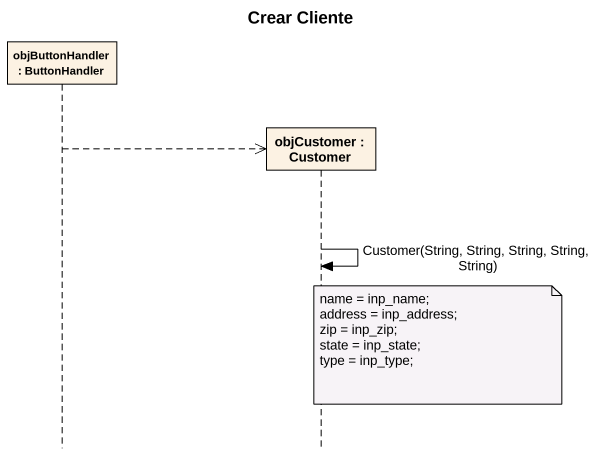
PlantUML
@startuml
title Crear Cliente
hide footbox
participant "objButtonHandler : ButtonHandler" as objButtonHandler
participant "objCustomer : Customer" as objCustomer

objButtonHandler -->> objCustomer **
objCustomer -> objCustomer : Customer(String, String, String, String, String)
note over objCustomer
  name = inp_name;
  address = inp_address;
  zip = inp_zip;
  state = inp_state;
  type = inp_type;
end note
@enduml
